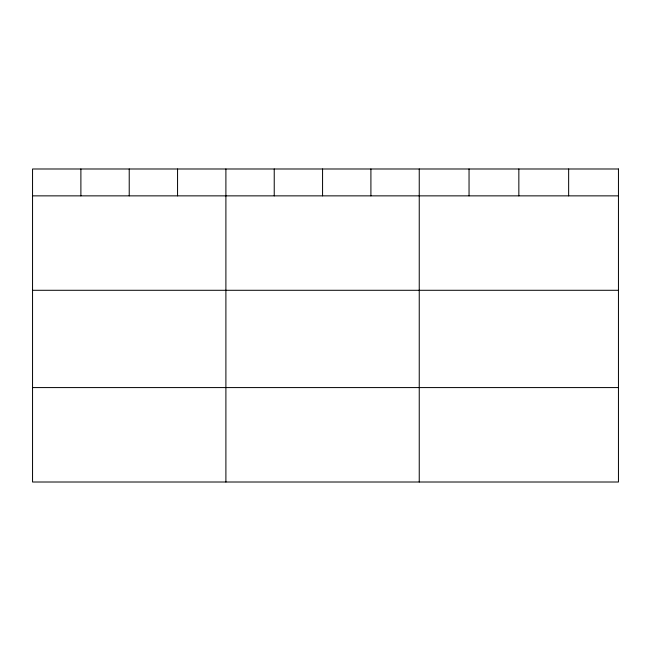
<?xml version="1.0" encoding="UTF-8"?>
<svg xmlns="http://www.w3.org/2000/svg" width="651" height="651" viewBox="0 0 651 651"><rect width="100%" height="100%" fill="white"/><g stroke="black" fill="none" stroke-linecap="round" stroke-linejoin="round"><path stroke-width="0.98" d="M32.55 195.861L618.45 195.861M32.55 290.289L618.45 290.289M32.55 387.581L618.45 387.581M568.648 168.991L568.648 195.861M518.847 168.991L518.847 195.861M469.045 168.991L469.045 195.861M419.244 168.991L419.244 482.009M370.907 168.991L370.907 195.861M322.57 168.991L322.57 195.861M274.234 168.991L274.234 195.861M225.897 168.991L225.897 482.009M177.56 168.991L177.56 195.861M129.224 168.991L129.224 195.861M80.887 168.991L80.887 195.861M618.45 168.991L32.55 168.991L32.55 482.009L618.45 482.009L618.45 168.991"/></g></svg>
